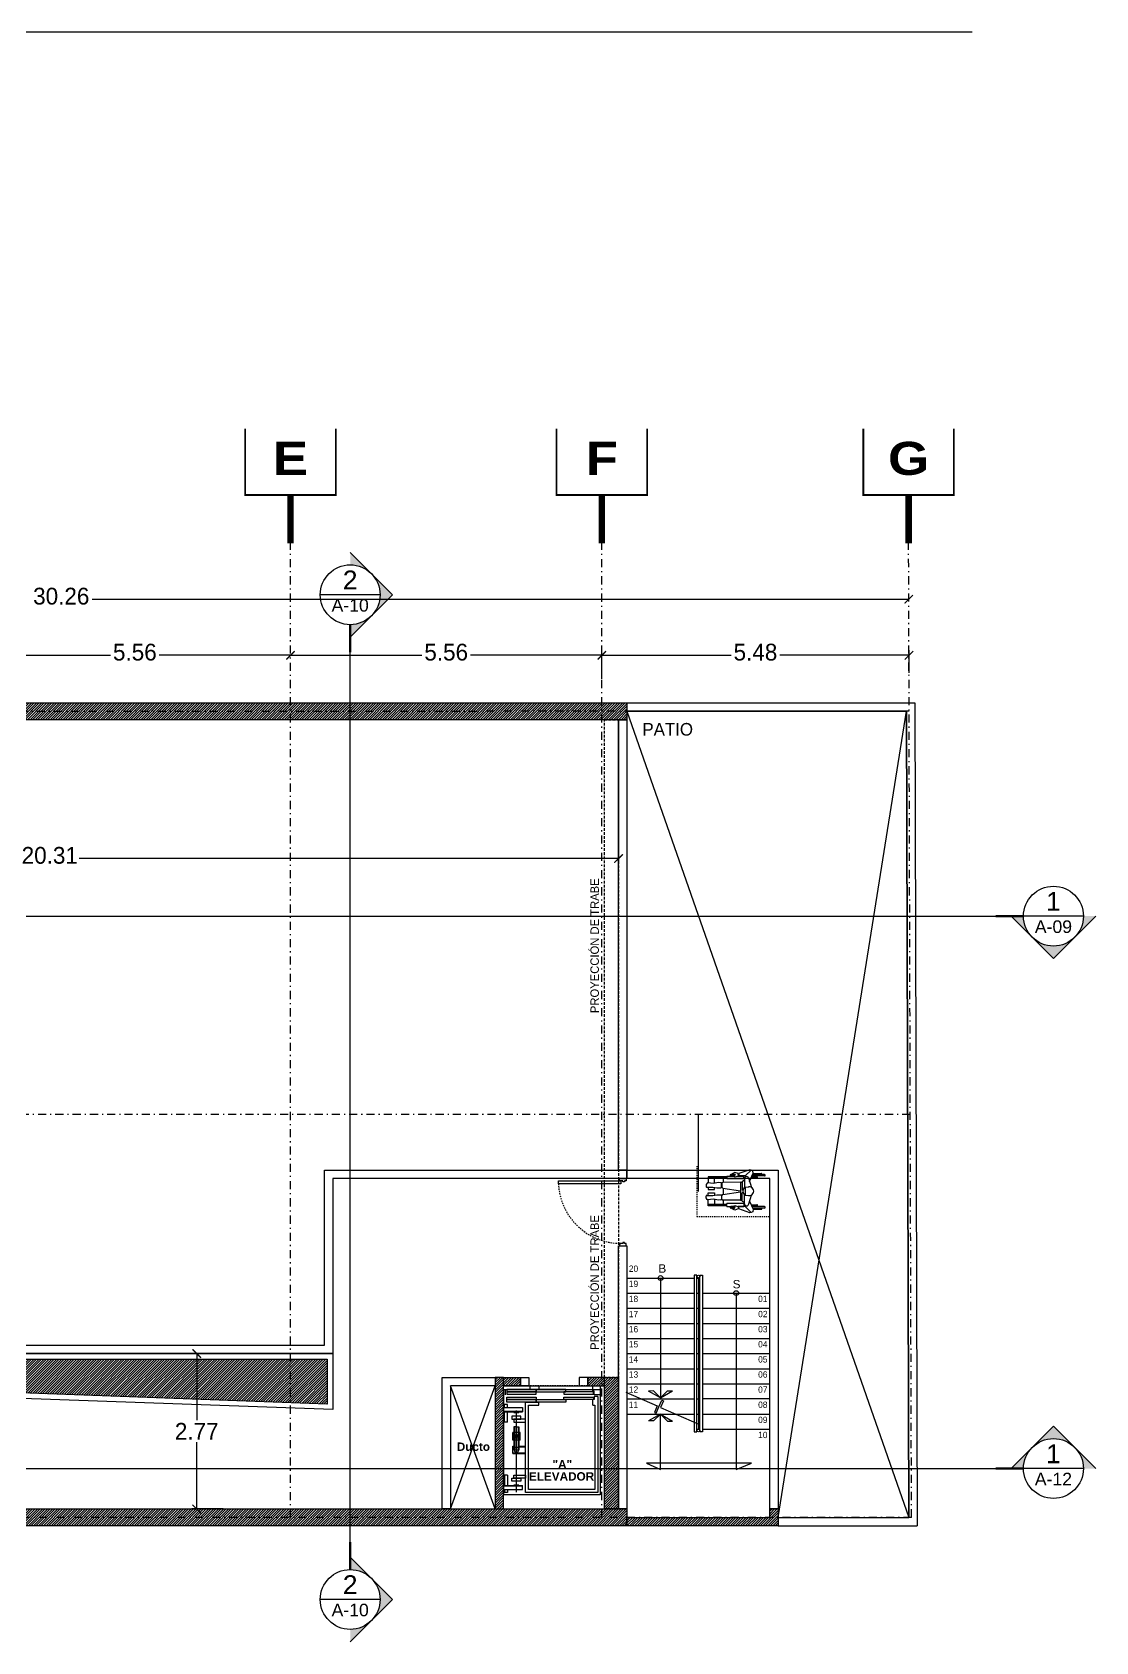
# Model space of a CAD drawing. Header units: millimetres. Extents: x -101 to 3415, y -52 to 1366.
# Drawn here: x 290.6 to 389.1, y 276.6 to 425.7 of the extents above; entities that cross this region are included whole.
import ezdxf
from ezdxf.enums import TextEntityAlignment as Align

# ---------------------------------------------------------------- set-up
doc = ezdxf.new("R2010")
doc.units = ezdxf.units.MM
for name, pattern in [('DASHDOT2', [0.5, 0.25, -0.125, 0, -0.125]), ('HIDDEN', [0.375, 0.25, -0.125]), ('XR PLANTA TIPO DE OFICINAS$0$HIDDEN', [0.375, 0.25, -0.125]), ('XR PLANTA TIPO DE OFICINAS$0$HIDDEN2', [0.1875, 0.125, -0.0625])]:
    doc.linetypes.add(name, pattern=pattern)
doc.layers.add('00_ARQ', color=8, linetype='Continuous')
doc.styles.add('ARIAL', font='arial.ttf')
doc.styles.add('protot1', font='')
doc.styles.add('XR PLANTA TIPO DE OFICINAS$0$estilo1', font='arialbd.ttf')
doc.styles.add('XR PLANTA TIPO DE OFICINAS$0$TEXTO-ALB-100', font='arial.ttf', dxfattribs={"height": 0.15})
doc.styles.get('protot1').set_extended_font_data('Arial Black')
pattern_1 = [(45, (214.07732, 364.56311), (-0.11640017, 0.11640017), [])]
pattern_2 = [(45, (345.69971, 313.2864), (-0.1164002, 0.1164002), [])]
pattern_3 = [(45, (345.6997, 311.3263), (-0.1164002, 0.1164002), [])]

# ---------------------------------------------------------------- blocks, each defined once
blk = doc.blocks.new('_ArchTick')
at = {"color": 0, "linetype": 'ByBlock', "const_width": 0.15}
blk.add_lwpolyline([(-0.5, -0.5), (0.5, 0.5)], dxfattribs=at)
blk = doc.blocks.new('XR PLANTA TIPO DE OFICINAS$0$Ascensore-150x170')
for p, q in [((5.481, -0.152), (5.566, -0.152)), ((5.612, -0.133), (5.566, -0.133)), ((5.566, -0.133), (5.566, -0.152)), ((5.612, -0.077), (5.612, -0.133)), ((5.481, -0.996), (5.528, -0.996)), ((4.166, -1.54), (4.166, -1.249)), ((4.166, -1.249), (4.231, -1.249)), ((4.222, -1.54), (4.222, -1.249)), ((4.231, -1.54), (4.231, -1.249)), ((4.729, -1.399), (4.729, -1.202)), ((4.738, -1.399), (4.738, -1.202)), ((4.832, -1.305), (4.832, -1.202)), ((4.841, -1.305), (4.841, -1.202)), ((5.376, -1.54), (5.376, -1.249)), ((5.441, -1.249), (5.376, -1.249)), ((5.385, -1.54), (5.385, -1.249)), ((5.441, -1.54), (5.441, -1.249)), ((4.119, -1.483), (4.119, -1.54)), ((4.166, -1.483), (4.119, -1.483)), ((4.127, -1.342), (5.394, -1.342)), ((4.391, -1.483), (4.231, -1.483)), ((4.241, -1.38), (4.241, -1.305)), ((4.391, -1.483), (4.391, -1.54)), ((4.729, -1.399), (4.841, -1.399)), ((5.141, -1.305), (4.785, -1.305)), ((4.785, -1.38), (4.785, -1.305)), ((5.141, -1.314), (4.785, -1.314)), ((5.141, -1.37), (4.785, -1.37)), ((5.141, -1.38), (4.785, -1.38)), ((4.832, -1.399), (4.832, -1.38)), ((4.841, -1.399), (4.841, -1.38)), ((4.932, -1.286), (5.054, -1.286)), ((4.932, -1.286), (4.932, -1.399)), ((4.932, -1.399), (5.054, -1.399)), ((4.993, -1.286), (4.993, -1.399)), ((5.054, -1.286), (5.054, -1.399)), ((5.141, -1.342), (5.141, -1.305)), ((5.141, -1.342), (5.141, -1.38)), ((5.216, -1.483), (5.216, -1.54)), ((5.216, -1.483), (5.376, -1.483)), ((5.366, -1.38), (5.366, -1.305)), ((5.441, -1.483), (5.488, -1.483)), ((5.488, -1.483), (5.488, -1.54)), ((4.166, -1.53), (4.119, -1.53)), ((4.391, -1.53), (4.231, -1.53)), ((5.216, -1.53), (5.376, -1.53)), ((5.441, -1.53), (5.488, -1.53)), ((5.641, -1.512), (5.725, -1.512))]:
    blk.add_line(p, q)
for points in [[(4.081, -0.04), (4.081, -1.54), (5.725, -1.54), (5.725, -0.04)], [(5.566, -0.143), (5.566, -0.602), (5.603, -0.602), (5.603, -0.143)], [(5.687, -0.143), (5.687, -0.602), (5.65, -0.602), (5.65, -0.143)], [(5.528, -0.574), (5.528, -1.033), (5.566, -1.033), (5.566, -0.574)], [(5.725, -0.574), (5.725, -1.033), (5.687, -1.033), (5.687, -0.574)], [(5.725, -0.996), (5.725, -1.127), (5.781, -1.127), (5.781, -0.996)], [(4.344, -1.202), (4.344, -1.38), (4.391, -1.38), (4.391, -1.202)], [(5.263, -1.202), (5.263, -1.38), (5.216, -1.38), (5.216, -1.202)], [(5.528, -1.033), (5.528, -1.493), (5.566, -1.493), (5.566, -1.033)], [(5.566, -1.033), (5.566, -1.493), (5.603, -1.493), (5.603, -1.033)], [(5.687, -1.033), (5.687, -1.493), (5.65, -1.493), (5.65, -1.033)], [(5.725, -1.033), (5.725, -1.493), (5.687, -1.493), (5.687, -1.033)], [(4.297, -1.272), (4.297, -1.413), (4.344, -1.413), (4.344, -1.272)], [(5.31, -1.272), (5.31, -1.413), (5.263, -1.413), (5.263, -1.272)]]:
    blk.add_lwpolyline(points, close=True)
for points in [[(5.612, -0.077), (5.528, -0.077), (4.119, -0.077), (4.119, -1.202), (5.528, -1.202), (5.528, -0.996)], [(5.481, -0.152), (5.481, -0.124), (4.166, -0.124), (4.166, -1.155), (5.481, -1.155), (5.481, -0.996)], [(5.641, -0.133), (5.697, -0.133), (5.697, -0.152), (5.781, -0.152), (5.781, -0.04), (5.641, -0.04), (5.641, -0.133)]]:
    blk.add_lwpolyline(points)
for centre, radius in [((4.785, -1.342), 0.0375), ((4.993, -1.342), 0.0281)]:
    blk.add_circle(centre, radius)
blk = doc.blocks.new('EJE_HOR')
at = {"color": 1, "linetype": 'Continuous', "const_width": 0.025}
blk.add_lwpolyline([(-0.616, 0.909), (-0.616, 0.005), (0.616, 0.005), (0.616, 0.909)], dxfattribs=at)
at = {"color": 2, "linetype": 'Continuous', "const_width": 0.09}
blk.add_lwpolyline([(0, 0), (0, -0.652)], dxfattribs=at)
at = {"color": 4, "style": 'protot1', "oblique": 360}
blk.add_attdef('EJE', text='', height=0.45, dxfattribs=at).set_placement((0, 0.279), align=Align.CENTER)
blk = doc.blocks.new('*U85')
at = {"linetype": 'Continuous'}
blk.add_hatch(color=256, dxfattribs=at).paths.add_polyline_path([(0, -0.807), (0.807, 0), (0.57, 0, -1), (-0.57, 0), (-0.773, 0), (-0.79, -0.017)])
blk.add_line((0.57, 0), (-0.57, 0), dxfattribs=at)
at = {"linetype": 'Continuous', "const_width": 0.0409}
blk.add_lwpolyline([(-0.57, 0), (-1.098, 0)], dxfattribs=at)
at = {"linetype": 'Continuous'}
blk.add_lwpolyline([(-0.807, 0), (0, -0.807), (0.807, 0)], dxfattribs=at)
blk.add_circle((0, 0), 0.57, dxfattribs=at)
at = {"linetype": 'Continuous', "style": 'ARIAL'}
for tag, height, p in [('CORTE', 0.36, (0, 0.101)), ('REFERENCIA', 0.24, (0, -0.321))]:
    blk.add_attdef(tag, text='', height=height, dxfattribs=at).set_placement(p, align=Align.CENTER)
blk = doc.blocks.new('*U87')
at = {"linetype": 'Continuous'}
blk.add_hatch(color=256, dxfattribs=at).paths.add_polyline_path([(0.807, 0), (0, -0.807), (0, -0.57, 1), (0, 0.57), (0, 0.773), (0.017, 0.79)])
blk.add_line((0.57, 0), (-0.57, 0), dxfattribs=at)
at = {"linetype": 'Continuous', "const_width": 0.0409}
blk.add_lwpolyline([(0, 0.57), (0, 1.098)], dxfattribs=at)
at = {"linetype": 'Continuous'}
blk.add_lwpolyline([(0, 0.807), (0.807, 0), (0, -0.807)], dxfattribs=at)
blk.add_circle((0, 0), 0.57, dxfattribs=at)
at = {"linetype": 'Continuous', "style": 'ARIAL'}
for tag, height, p in [('CORTE', 0.36, (0, 0.101)), ('REFERENCIA', 0.24, (0, -0.321))]:
    blk.add_attdef(tag, text='', height=height, dxfattribs=at).set_placement(p, align=Align.CENTER)
blk = doc.blocks.new('*U88')
at = {"linetype": 'Continuous'}
blk.add_hatch(color=256, dxfattribs=at).paths.add_polyline_path([(0.807, 0), (0, 0.807), (0, 0.57, -1), (0, -0.57), (0, -0.773), (0.017, -0.79)])
blk.add_line((0.57, 0), (-0.57, 0), dxfattribs=at)
blk.add_lwpolyline([(0, -0.807), (0.807, 0), (0, 0.807)], dxfattribs=at)
at = {"linetype": 'Continuous', "const_width": 0.0409}
blk.add_lwpolyline([(0, -0.57), (0, -1.098)], dxfattribs=at)
at = {"linetype": 'Continuous'}
blk.add_circle((0, 0), 0.57, dxfattribs=at)
at = {"linetype": 'Continuous', "style": 'ARIAL'}
for tag, height, p in [('CORTE', 0.36, (0, 0.101)), ('REFERENCIA', 0.24, (0, -0.321))]:
    blk.add_attdef(tag, text='', height=height, dxfattribs=at).set_placement(p, align=Align.CENTER)
blk = doc.blocks.new('*U82')
at = {"linetype": 'Continuous'}
blk.add_hatch(color=256, dxfattribs=at).paths.add_polyline_path([(0, 0.807), (0.807, 0), (0.57, 0, 1), (-0.57, 0), (-0.773, 0), (-0.79, 0.017)])
blk.add_line((0.57, 0), (-0.57, 0), dxfattribs=at)
blk.add_lwpolyline([(-0.807, 0), (0, 0.807), (0.807, 0)], dxfattribs=at)
at = {"linetype": 'Continuous', "const_width": 0.0409}
blk.add_lwpolyline([(-0.57, 0), (-1.098, 0)], dxfattribs=at)
at = {"linetype": 'Continuous'}
blk.add_circle((0, 0), 0.57, dxfattribs=at)
at = {"linetype": 'Continuous', "style": 'ARIAL'}
for tag, height, p in [('CORTE', 0.36, (0, 0.101)), ('REFERENCIA', 0.24, (0, -0.321))]:
    blk.add_attdef(tag, text='', height=height, dxfattribs=at).set_placement(p, align=Align.CENTER)

msp = doc.modelspace()

# ---------------------------------------------------------------- hatches: boundary and pattern name
at = {"layer": '00_ARQ'}
h = msp.add_hatch(dxfattribs=at)
h.set_pattern_fill('ANSI31', color=9, scale=0.051847)
h.set_pattern_definition(pattern_1)
h.paths.add_polyline_path([(238.843, 363.563), (345.7, 363.563), (345.7, 362.007), (238.843, 362.007)])
h = msp.add_hatch(dxfattribs=at)
h.set_pattern_fill('LINE,_O', color=9, scale=0.051847, angle=45)
h.set_pattern_definition(pattern_1)
h.paths.add_polyline_path([(275.395, 302.786), (317.95, 302.786), (317.95, 298.638), (275.395, 300.194)])
at = {"layer": '00_ARQ', "ltscale": 2}
h = msp.add_hatch(dxfattribs=at)
h.set_pattern_fill('LINE', color=9, scale=0.051847, angle=45, style=0)
h.set_pattern_definition(pattern_2)
h.paths.add_polyline_path([(334.283, 288.918), (334.283, 301.102), (333.505, 301.102), (333.505, 288.918)])
h = msp.add_hatch(dxfattribs=at)
h.set_pattern_fill('LINE', color=9, scale=0.051847, angle=45, style=0)
h.set_pattern_definition(pattern_3)
h.paths.add_polyline_path([(335.843, 300.325), (334.283, 300.325), (334.283, 301.102), (335.843, 301.102)])
h = msp.add_hatch(dxfattribs=at)
h.set_pattern_fill('LINE', color=9, scale=0.051847, angle=45, style=0)
h.set_pattern_definition(pattern_3)
h.paths.add_polyline_path([(342.065, 300.325), (343.626, 300.325), (343.626, 301.102), (342.065, 301.102)])
h = msp.add_hatch(dxfattribs=at)
h.set_pattern_fill('LINE', color=9, scale=0.051847, angle=45, style=0)
h.set_pattern_definition(pattern_2)
edge = h.paths.add_edge_path()
edge.add_line((344.922, 301.102), (344.922, 288.918))
edge.add_line((344.922, 288.918), (343.626, 288.918))
edge.add_line((343.626, 288.918), (343.626, 301.102))
edge.add_line((343.626, 301.102), (344.922, 301.102))
at = {"layer": '00_ARQ'}
h = msp.add_hatch(dxfattribs=at)
h.set_pattern_fill('ANSI31', color=9, scale=0.051847)
h.set_pattern_definition(pattern_1)
h.paths.add_polyline_path([(238.843, 288.918), (345.7, 288.918), (345.7, 287.363), (238.843, 287.363)])
h = msp.add_hatch(dxfattribs=at)
h.set_pattern_fill('LINE', color=9, scale=0.051847, angle=45, style=0)
h.set_pattern_definition(pattern_1)
h.paths.add_polyline_path([(359.698, 288.918), (358.921, 288.918), (358.921, 288.141), (345.7, 288.141), (345.7, 287.363), (359.698, 287.363)])

# ---------------------------------------------------------------- linework, layer by layer
at = {"layer": '00_ARQ', "color": 1}
msp.add_line((377.652, 425.676), (288.747, 425.676), dxfattribs=at)
at = {"layer": '00_ARQ', "color": 9, "linetype": 'DASHDOT2', "ltscale": 3}
for p, q in [((314.555, 288.138), (314.555, 378.34)), ((343.376, 288.139), (343.376, 378.34)), ((372.041, 288.141), (371.772, 378.34)), ((371.827, 362.785), (199.297, 362.778)), ((371.934, 325.463), (199.221, 325.43)), ((372.041, 288.141), (199.144, 288.133))]:
    msp.add_line(p, q, dxfattribs=at)
at = {"layer": '00_ARQ', "color": 9, "linetype": 'Continuous'}
for p, q in [((371.787, 373.155), (296.19, 373.155)), ((371.787, 373.316), (371.787, 373.621)), ((314.555, 368.229), (314.555, 368.437)), ((285.734, 367.97), (297.892, 367.97)), ((314.555, 367.97), (302.397, 367.97)), ((353.129, 319.103), (353.034, 318.95)), ((353.688, 319.069), (353.191, 319.133)), ((353.21, 319.675), (353.21, 319.548)), ((354.955, 319.675), (353.21, 319.675)), ((353.21, 319.548), (353.21, 319.13)), ((354.955, 319.548), (353.21, 319.548)), ((354.22, 319.158), (353.688, 319.069)), ((353.798, 319.096), (353.798, 319.548)), ((354.404, 319.135), (354.22, 319.158)), ((354.459, 318.739), (354.459, 319.072)), ((354.484, 319.055), (354.478, 318.745)), ((356.2, 319.174), (354.588, 319.159)), ((354.602, 319.548), (354.602, 319.159)), ((354.955, 319.74), (355.632, 319.74)), ((354.955, 319.74), (354.955, 319.483)), ((356.534, 319.483), (354.955, 319.483)), ((355.397, 319.886), (355.31, 319.886)), ((355.655, 319.759), (355.31, 319.759)), ((355.432, 319.965), (355.35, 319.778)), ((355.35, 319.778), (355.421, 319.763)), ((355.421, 319.763), (355.538, 319.916)), ((355.672, 320.089), (355.432, 319.965)), ((355.679, 319.886), (355.515, 319.886)), ((355.538, 319.916), (355.662, 319.909)), ((355.729, 319.824), (355.626, 319.735)), ((355.626, 319.735), (355.676, 319.664)), ((355.662, 319.909), (355.729, 319.824)), ((356.002, 319.969), (355.672, 320.089)), ((355.676, 319.664), (356.016, 319.774)), ((355.91, 319.74), (356.534, 319.74)), ((356.636, 319.759), (355.971, 319.759)), ((356.016, 319.774), (356.002, 319.969)), ((357.086, 320.327), (356.044, 319.969)), ((356.044, 319.969), (356.051, 319.759)), ((356.2, 319.174), (356.377, 319.174)), ((356.2, 319.174), (356.2, 317.501)), ((356.377, 319.24), (356.58, 319.388)), ((356.377, 319.24), (356.377, 318.482)), ((356.534, 319.483), (356.534, 319.74)), ((356.58, 319.498), (356.58, 318.666)), ((356.636, 319.76), (356.606, 319.594)), ((357.199, 320.306), (356.636, 319.76)), ((356.967, 319.498), (357.237, 318.689)), ((357.052, 319.242), (357.373, 320.008)), ((357.199, 320.306), (357.086, 320.327)), ((357.196, 319.585), (357.735, 319.585)), ((357.337, 320.228), (357.199, 320.306)), ((357.244, 319.7), (357.735, 319.7)), ((358.439, 319.759), (357.269, 319.759)), ((358.439, 319.886), (357.322, 319.886)), ((357.373, 320.008), (357.337, 320.228)), ((357.359, 319.975), (358.164, 319.975)), ((357.373, 319.997), (358.164, 319.997)), ((353.034, 318.95), (353.018, 318.79)), ((353.034, 317.725), (353.018, 317.885)), ((353.129, 317.572), (353.034, 317.725)), ((353.08, 318.719), (353.267, 318.717)), ((353.08, 317.956), (353.267, 317.958)), ((353.688, 317.605), (353.191, 317.542)), ((353.21, 318.718), (353.21, 318.496)), ((353.21, 318.496), (353.798, 318.496)), ((353.21, 318.179), (353.798, 318.179)), ((353.21, 317.957), (353.21, 318.179)), ((353.21, 317.127), (353.21, 317.545)), ((353.267, 318.717), (353.654, 318.731)), ((353.267, 317.958), (353.654, 317.944)), ((353.654, 318.731), (354.031, 318.669)), ((353.654, 317.944), (354.031, 318.006)), ((354.22, 317.516), (353.688, 317.605)), ((353.798, 318.496), (353.798, 318.691)), ((353.798, 318.179), (353.798, 317.984)), ((353.798, 317.579), (353.798, 317.127)), ((354.031, 318.669), (354.397, 318.672)), ((354.031, 318.006), (354.397, 318.002)), ((354.404, 317.54), (354.22, 317.516)), ((354.397, 318.672), (354.416, 318.679)), ((354.397, 318.002), (354.416, 317.996)), ((354.459, 317.936), (354.459, 317.603)), ((354.484, 317.62), (354.478, 317.93)), ((354.568, 318.638), (356.2, 318.393)), ((354.568, 318.037), (356.2, 318.281)), ((356.2, 317.501), (354.588, 317.516)), ((354.602, 318.633), (354.602, 318.042)), ((354.602, 317.516), (354.602, 317.127)), ((356.2, 317.501), (356.377, 317.501)), ((356.438, 318.445), (356.377, 318.482)), ((356.438, 318.23), (356.377, 318.193)), ((356.377, 317.435), (356.377, 318.193)), ((356.58, 317.177), (356.58, 318.009)), ((356.656, 318.714), (356.993, 318.753)), ((356.656, 318.714), (356.656, 317.984)), ((356.656, 317.984), (356.993, 317.945)), ((356.967, 317.177), (357.237, 317.986)), ((353.21, 317), (353.21, 317.127)), ((354.955, 317.127), (353.21, 317.127)), ((354.955, 317), (353.21, 317)), ((354.955, 316.935), (354.955, 317.192)), ((356.534, 317.192), (354.955, 317.192)), ((354.955, 316.935), (355.632, 316.935)), ((355.655, 316.916), (355.31, 316.916)), ((355.397, 316.788), (355.31, 316.788)), ((355.35, 316.897), (355.421, 316.912)), ((355.432, 316.71), (355.35, 316.897)), ((355.421, 316.912), (355.538, 316.759)), ((355.672, 316.585), (355.432, 316.71)), ((355.679, 316.788), (355.515, 316.788)), ((355.538, 316.759), (355.662, 316.766)), ((355.626, 316.94), (355.676, 317.011)), ((355.729, 316.851), (355.626, 316.94)), ((355.662, 316.766), (355.729, 316.851)), ((356.002, 316.706), (355.672, 316.585)), ((355.676, 317.011), (356.016, 316.901)), ((355.91, 316.935), (356.534, 316.935)), ((356.636, 316.916), (355.971, 316.916)), ((356.016, 316.901), (356.002, 316.706)), ((356.044, 316.706), (356.051, 316.916)), ((357.086, 316.348), (356.044, 316.706)), ((356.377, 317.435), (356.58, 317.287)), ((356.534, 317.192), (356.534, 316.935)), ((356.636, 316.915), (356.606, 317.08)), ((357.199, 316.369), (356.636, 316.915)), ((357.052, 317.433), (357.373, 316.667)), ((357.199, 316.369), (357.086, 316.348)), ((357.196, 317.09), (357.735, 317.09)), ((357.337, 316.447), (357.199, 316.369)), ((357.244, 316.975), (357.735, 316.975)), ((358.439, 316.916), (357.269, 316.916)), ((358.439, 316.788), (357.322, 316.788)), ((357.373, 316.667), (357.337, 316.447)), ((357.359, 316.7), (358.164, 316.7)), ((357.373, 316.678), (358.164, 316.678))]:
    msp.add_line(p, q, dxfattribs=at)
at = {"layer": '00_ARQ', "color": 9}
for p, q in [((314.555, 368.229), (314.555, 368.437)), ((320.078, 285.876), (320.078, 368.24)), ((343.376, 365.782), (343.376, 368.437)), ((343.376, 366.041), (343.376, 368.437)), ((371.812, 366.36), (371.812, 368.437)), ((314.555, 367.97), (326.713, 367.97)), ((343.376, 367.97), (331.219, 367.97)), ((343.376, 367.97), (355.339, 367.97)), ((371.812, 367.97), (359.849, 367.97)), ((345.7, 363.563), (372.343, 363.563)), ((345.7, 362.785), (371.782, 288.141)), ((345.7, 362.785), (371.568, 362.785)), ((359.698, 288.141), (371.568, 362.785)), ((371.568, 362.785), (371.782, 288.141)), ((372.343, 363.563), (372.562, 287.363)), ((344.922, 361.748), (344.922, 348.683)), ((344.922, 349.15), (294.992, 349.15)), ((204.431, 343.817), (379.84, 343.817)), ((345.7, 310.305), (351.921, 310.305)), ((348.811, 310.305), (348.811, 299.216)), ((352.181, 310.305), (352.44, 310.305)), ((352.31, 310.305), (352.311, 296.306)), ((345.7, 308.905), (351.921, 308.905)), ((352.181, 308.905), (352.44, 308.905)), ((352.699, 308.905), (358.922, 308.905)), ((345.7, 307.505), (351.921, 307.505)), ((352.181, 307.505), (352.44, 307.505)), ((352.699, 307.505), (358.922, 307.506)), ((345.7, 306.105), (351.921, 306.106)), ((352.181, 306.106), (352.44, 306.106)), ((352.699, 306.106), (358.922, 306.106)), ((345.7, 304.706), (351.922, 304.706)), ((352.181, 304.706), (352.44, 304.706)), ((352.699, 304.706), (358.922, 304.706)), ((307.742, 303.305), (305.406, 303.305)), ((305.873, 303.305), (305.873, 297.126)), ((345.7, 303.306), (351.922, 303.306)), ((352.181, 303.306), (352.44, 303.306)), ((352.699, 303.306), (358.922, 303.306)), ((345.7, 301.906), (351.922, 301.906)), ((352.181, 301.906), (352.44, 301.906)), ((352.699, 301.906), (358.92, 301.906)), ((345.7, 300.506), (351.922, 300.506)), ((348.157, 299.847), (347.684, 299.841)), ((348.811, 299.208), (347.684, 299.841)), ((348.811, 299.208), (348.157, 299.847)), ((348.811, 299.208), (349.922, 299.868)), ((348.811, 299.208), (349.449, 299.862)), ((349.449, 299.862), (349.922, 299.868)), ((352.181, 300.506), (352.44, 300.506)), ((352.699, 300.506), (358.92, 300.506)), ((345.7, 299.106), (351.922, 299.106)), ((352.181, 299.106), (352.44, 299.106)), ((358.92, 299.106), (352.699, 299.106)), ((345.699, 297.706), (351.534, 297.706)), ((345.7, 297.706), (351.922, 297.706)), ((348.811, 297.706), (347.684, 297.073)), ((348.157, 297.067), (347.684, 297.073)), ((348.811, 297.706), (348.157, 297.067)), ((348.811, 297.706), (349.449, 297.052)), ((348.811, 297.706), (349.922, 297.047)), ((349.449, 297.052), (349.922, 297.047)), ((352.181, 297.706), (352.44, 297.706)), ((352.699, 297.706), (358.92, 297.706)), ((352.181, 296.306), (352.44, 296.306)), ((352.181, 296.306), (352.44, 296.306)), ((352.699, 296.307), (358.92, 296.307)), ((305.873, 288.918), (305.873, 295.097)), ((204.431, 292.664), (379.84, 292.664)), ((308.311, 288.918), (305.406, 288.918)), ((359.698, 288.141), (371.782, 288.141)), ((359.698, 287.363), (372.562, 287.363))]:
    msp.add_line(p, q, dxfattribs=at)
at = {"layer": '00_ARQ', "color": 9, "ltscale": 0.8}
for p, q in [((333.505, 288.918), (329.375, 300.325)), ((329.375, 288.918), (333.505, 300.325))]:
    msp.add_line(p, q, dxfattribs=at)
at = {"layer": '00_ARQ', "color": 9, "linetype": 'XR PLANTA TIPO DE OFICINAS$0$HIDDEN', "ltscale": 0.5}
msp.add_line((343.626, 300.325), (334.283, 300.325), dxfattribs=at)
at = {"layer": '00_ARQ', "color": 9, "ltscale": 2}
msp.add_line((334.283, 300.325), (343.626, 300.325), dxfattribs=at)
at = {"layer": '00_ARQ', "color": 9}
for points in [[(238.843, 363.563), (345.7, 363.563), (345.7, 362.007), (238.843, 362.007)], [(345.7, 362.785), (345.7, 320.286), (359.698, 320.286), (359.698, 288.141), (371.782, 288.141), (371.568, 362.785)], [(263.729, 307.712), (264.507, 307.712), (264.507, 304.082), (317.691, 304.082), (317.691, 320.286), (345.7, 320.286), (345.7, 319.508), (318.469, 319.508), (318.469, 303.305), (263.729, 303.305)], [(238.843, 288.918), (345.7, 288.918), (345.7, 287.363), (238.843, 287.363)], [(345.7, 288.141), (358.921, 288.141), (358.921, 288.918), (359.698, 288.918), (359.698, 287.363), (345.7, 287.363)]]:
    msp.add_lwpolyline(points, close=True, dxfattribs=at)
at = {"layer": '00_ARQ', "color": 9, "linetype": 'HIDDEN'}
msp.add_lwpolyline([(343.626, 301.102), (343.626, 362.007), (344.922, 362.007), (344.922, 301.102)], close=True, dxfattribs=at)
at = {"layer": '00_ARQ', "color": 9, "linetype": 'Continuous'}
for points in [[(344.922, 362.007), (345.7, 362.007), (345.7, 320.286), (344.922, 320.286)], [(345.14, 319.041), (339.354, 319.041), (339.354, 319.29), (345.14, 319.29)], [(345.622, 319.29), (345.466, 319.29), (345.466, 319.197), (345.311, 319.197), (345.311, 319.29), (345, 319.29), (345, 319.508), (345.622, 319.508)], [(345.622, 313.504), (345.466, 313.504), (345.466, 313.597), (345.311, 313.597), (345.311, 313.504), (345, 313.504), (345, 313.286), (345.622, 313.286)]]:
    msp.add_lwpolyline(points, close=True, dxfattribs=at)
at = {"layer": '00_ARQ', "color": 9, "ltscale": 2}
for points in [[(352.31, 318.314), (352.31, 325.465)], [(344.922, 301.102), (344.922, 288.918), (343.626, 288.918), (343.626, 301.102), (344.922, 301.102)]]:
    msp.add_lwpolyline(points, dxfattribs=at)
at = {"layer": '00_ARQ', "color": 9, "linetype": 'HIDDEN', "ltscale": 0.25}
msp.add_lwpolyline([(352.181, 320.674), (352.181, 316.008), (358.921, 316.008), (358.921, 316.008)], dxfattribs=at)
at = {"layer": '00_ARQ', "color": 9, "ltscale": 2}
for points in [[(345.7, 320.286), (359.698, 320.286), (359.698, 288.918), (358.921, 288.918), (358.921, 319.508), (345.7, 319.508)], [(345.7, 288.918), (344.922, 288.918), (344.922, 313.286), (344.922, 313.286), (344.922, 313.286), (345.7, 313.286)], [(274.877, 303.305), (318.469, 303.305), (318.469, 298.12), (274.877, 299.675)], [(275.395, 302.786), (317.95, 302.786), (317.95, 298.638), (275.395, 300.194)], [(328.598, 288.918), (328.598, 301.102), (328.598, 301.102), (328.598, 301.102), (328.598, 301.102), (328.598, 301.102), (328.598, 301.102), (328.598, 301.102), (333.505, 301.102), (333.505, 301.102), (333.505, 301.102), (333.505, 300.325), (329.375, 300.325), (329.375, 288.918)], [(334.283, 288.918), (334.283, 301.102), (333.505, 301.102), (333.505, 288.918)], [(335.843, 300.325), (334.283, 300.325), (334.283, 301.102), (335.843, 301.102)], [(335.843, 301.102), (336.621, 301.102), (336.621, 300.325), (335.843, 300.325)], [(342.065, 301.102), (341.287, 301.102), (341.287, 300.325), (342.065, 300.325)], [(342.065, 300.325), (343.626, 300.325), (343.626, 301.102), (342.065, 301.102)]]:
    msp.add_lwpolyline(points, close=True, dxfattribs=at)
at = {"layer": '00_ARQ', "color": 9, "linetype": 'Continuous'}
for points in [[(351.922, 296.047), (352.181, 296.047), (352.181, 310.564), (351.921, 310.564), (351.922, 296.047)], [(352.699, 310.564), (352.699, 296.047), (352.44, 296.047), (352.44, 310.564), (352.699, 310.564)]]:
    msp.add_lwpolyline(points, dxfattribs=at)
at = {"layer": '00_ARQ', "color": 9}
for points in [[(355.81, 308.905), (355.81, 292.568), (357.239, 293.162), (347.494, 293.162), (348.811, 292.561), (348.811, 297.706)], [(345.584, 299.736), (348.506, 298.457), (348.24, 297.85), (348.39, 297.784), (348.657, 298.391), (348.922, 298.999), (349.073, 298.933), (348.808, 298.325), (352.358, 296.772)]]:
    msp.add_lwpolyline(points, dxfattribs=at)
for centre in [(348.811, 310.305), (355.81, 308.905)]:
    msp.add_circle(centre, 0.219, dxfattribs=at)
at = {"layer": '00_ARQ', "color": 9, "linetype": 'Continuous'}
for centre in [(352.311, 310.435), (352.311, 296.177)]:
    msp.add_circle(centre, 0.13, dxfattribs=at)
at = {"layer": '00_ARQ', "color": 9, "linetype": 'XR PLANTA TIPO DE OFICINAS$0$HIDDEN2'}
msp.add_arc((345.144, 319.3), 5.796, 182.55636, 269.96173, dxfattribs=at)
at = {"layer": '00_ARQ', "color": 9, "linetype": 'Continuous'}
for centre, radius, start, end in [((353.183, 319.07), 0.0635, 82.73593, 148.29221), ((354.396, 319.072), 0.0635, 0, 82.68197), ((354.589, 319.053), 0.106, 90.53334, 178.93971), ((355.31, 319.823), 0.0635, 90, 270), ((356.773, 319.498), 0.194, 0, 180), ((357.735, 319.642), 0.0571, 270, 90), ((358.164, 319.986), 0.0106, 270, 90), ((358.439, 319.823), 0.0635, 270, 90), ((353.081, 318.783), 0.0635, 174.0391, 269.23559), ((353.081, 317.892), 0.0635, 90.76441, 185.96091), ((353.183, 317.605), 0.0635, 211.70779, 277.26408), ((354.396, 317.603), 0.0635, 277.31804, 0), ((354.396, 318.739), 0.0635, 288.93481, 0), ((354.396, 317.936), 0.0635, 0, 71.06519), ((354.584, 318.743), 0.106, 178.93971, 261.47903), ((354.584, 317.932), 0.106, 98.52098, 181.06029), ((354.589, 317.622), 0.106, 181.06029, 269.46666), ((356.832, 318.349), 0.405, 115.86042, 244.13958), ((357.026, 318.349), 0.405, 261.42587, 98.57414), ((355.31, 316.852), 0.0635, 90, 270), ((356.773, 317.177), 0.194, 180, 0), ((357.735, 317.033), 0.0571, 270, 90), ((358.164, 316.689), 0.0106, 270, 90), ((358.439, 316.852), 0.0635, 270, 90)]:
    msp.add_arc(centre, radius, start, end, dxfattribs=at)

# ---------------------------------------------------------------- block references
at = {"layer": '00_ARQ', "color": 9}
ref = msp.add_blockref('EJE_HOR', (314.555, 382.778), dxfattribs=dict(at, xscale=6.804938142486339, yscale=6.804938142486339, zscale=6.804938142486339))
ref.add_attrib('EJE', 'E', dxfattribs={"layer": '0', "color": 4, "height": 3.062, "style": 'protot1'}).set_placement((314.555, 384.679), align=Align.CENTER)
ref = msp.add_blockref('EJE_HOR', (343.376, 382.778), dxfattribs=dict(at, xscale=6.804938142486339, yscale=6.804938142486339, zscale=6.804938142486339))
ref.add_attrib('EJE', 'F', dxfattribs={"layer": '0', "color": 4, "height": 3.062, "style": 'protot1'}).set_placement((343.376, 384.679), align=Align.CENTER)
ref = msp.add_blockref('EJE_HOR', (371.772, 382.778), dxfattribs=dict(at, xscale=6.804938142486339, yscale=6.804938142486339, zscale=6.804938142486339))
ref.add_attrib('EJE', 'G', dxfattribs={"layer": '0', "color": 4, "height": 3.062, "style": 'protot1'}).set_placement((371.772, 384.679), align=Align.CENTER)
ref = msp.add_blockref('*U88', (320.078, 373.579), dxfattribs=dict(at, xscale=4.860670101775903, yscale=4.860670101775903, zscale=4.860670101775903))
ref.add_attrib('CORTE', '2', dxfattribs={"layer": '0', "height": 1.75, "style": 'ARIAL'}).set_placement((320.078, 374.071), align=Align.CENTER)
ref.add_attrib('REFERENCIA', 'A-10', dxfattribs={"layer": '0', "height": 1.1666, "style": 'ARIAL'}).set_placement((320.078, 372.019), align=Align.CENTER)
at = {"layer": '00_ARQ', "color": 9, "linetype": 'Continuous', "xscale": 0.777707216284174, "yscale": 0.777707216284174, "zscale": 0.777707216284174}
for p in [(371.787, 373.155), (314.555, 367.97)]:
    msp.add_blockref('_ArchTick', p, dxfattribs=at)
at = {"layer": '00_ARQ', "color": 9, "xscale": 0.777707216284174, "yscale": 0.777707216284174, "zscale": 0.777707216284174}
for p, rotation in [((314.555, 367.97), 180), ((343.376, 367.97), 180), ((305.873, 303.305), 90), ((305.873, 288.918), 270)]:
    msp.add_blockref('_ArchTick', p, dxfattribs=dict(at, rotation=rotation))
for p in [(343.376, 367.97), (371.812, 367.97), (344.922, 349.15)]:
    msp.add_blockref('_ArchTick', p, dxfattribs=at)
at = {"layer": '00_ARQ', "color": 9}
ref = msp.add_blockref('*U85', (385.179, 343.817), dxfattribs=dict(at, xscale=4.860670101775903, yscale=4.860670101775903, zscale=4.860670101775903))
ref.add_attrib('CORTE', '1', dxfattribs={"layer": '0', "height": 1.75, "style": 'ARIAL'}).set_placement((385.179, 344.309), align=Align.CENTER)
ref.add_attrib('REFERENCIA', 'A-09', dxfattribs={"layer": '0', "height": 1.1666, "style": 'ARIAL'}).set_placement((385.179, 342.257), align=Align.CENTER)
at = {"layer": '00_ARQ', "color": 9, "ltscale": 3, "extrusion": (0, 0, -1), "xscale": 5.947172496909385, "yscale": 5.947172496909385, "zscale": -5.947172496909348, "rotation": 90}
msp.add_blockref('XR PLANTA TIPO DE OFICINAS$0$Ascensore-150x170', (-343.45, 265.943), dxfattribs=at)
at = {"layer": '00_ARQ', "color": 9}
ref = msp.add_blockref('*U82', (385.179, 292.664), dxfattribs=dict(at, xscale=4.860670101775903, yscale=4.860670101775903, zscale=4.860670101775903))
ref.add_attrib('CORTE', '1', dxfattribs={"layer": '0', "height": 1.75, "style": 'ARIAL'}).set_placement((385.179, 293.156), align=Align.CENTER)
ref.add_attrib('REFERENCIA', 'A-12', dxfattribs={"layer": '0', "height": 1.1666, "style": 'ARIAL'}).set_placement((385.179, 291.104), align=Align.CENTER)
ref = msp.add_blockref('*U87', (320.078, 280.537), dxfattribs=dict(at, xscale=4.860670101775903, yscale=4.860670101775903, zscale=4.860670101775903))
ref.add_attrib('CORTE', '2', dxfattribs={"layer": '0', "height": 1.75, "style": 'ARIAL'}).set_placement((320.078, 281.029), align=Align.CENTER)
ref.add_attrib('REFERENCIA', 'A-10', dxfattribs={"layer": '0', "height": 1.1666, "style": 'ARIAL'}).set_placement((320.078, 278.978), align=Align.CENTER)

# ---------------------------------------------------------------- texts
at = {"layer": '00_ARQ', "color": 9, "style": 'XR PLANTA TIPO DE OFICINAS$0$estilo1'}
for s, p in [('Ducto', (331.483, 294.296)), ('ELEVADOR', (339.645, 291.546)), ('"A"', (339.713, 292.67))]:
    msp.add_text(s, height=0.7777, dxfattribs=at).set_placement(p, align=Align.CENTER)
at = {"layer": '00_ARQ', "color": 9, "linetype": 'Continuous', "char_height": 1.5554, "attachment_point": 5}
for s, insert in [('\\A1;30.26', (293.333, 373.441)), ('\\A1;5.56', (300.145, 368.256))]:
    msp.add_mtext(s, dxfattribs=dict(at, insert=insert))
at = {"layer": '00_ARQ', "color": 9, "char_height": 1.5554, "attachment_point": 5}
for s, insert in [('\\A1;5.56', (328.966, 368.256)), ('\\A1;5.48', (357.594, 368.256)), ('\\A1;20.31', (292.271, 349.436)), ('\\A1;2.77', (305.873, 296.111))]:
    msp.add_mtext(s, dxfattribs=dict(at, insert=insert))
at = {"layer": '00_ARQ', "color": 9, "insert": (347.133, 360.521), "char_height": 1.1666, "attachment_point": 7}
msp.add_mtext_dynamic_manual_height_columns('PATIO', width=121.94872, gutter_width=648.089, heights=[0], dxfattribs=at)
at = {"layer": '00_ARQ', "color": 9, "char_height": 0.77771, "width": 13.58846, "attachment_point": 5, "rotation": 90}
for insert in [(342.714, 341.077), (342.714, 309.894)]:
    msp.add_mtext('PROYECCIÓN DE TRABE', dxfattribs=dict(at, insert=insert))
at = {"layer": '00_ARQ', "color": 9, "char_height": 0.778, "width": 3.05032, "attachment_point": 7, "rotation": 0.00071, "style": 'XR PLANTA TIPO DE OFICINAS$0$TEXTO-ALB-100'}
for s, insert in [('B', (348.613, 310.796)), ('S', (355.484, 309.337))]:
    msp.add_mtext(s, dxfattribs=dict(at, insert=insert))
at = {"layer": '00_ARQ', "color": 9, "char_height": 0.5833, "width": 1.11013, "attachment_point": 1}
for s, insert in [('20', (345.873, 311.461)), ('19', (345.873, 310.062)), ('18', (345.873, 308.662)), ('01', (357.843, 308.662)), ('17', (345.873, 307.262)), ('02', (357.843, 307.262)), ('16', (345.873, 305.862)), ('03', (357.843, 305.862)), ('15', (345.873, 304.462)), ('04', (357.842, 304.462)), ('14', (345.873, 303.062)), ('05', (357.842, 303.063)), ('13', (345.873, 301.663)), ('06', (357.841, 301.663)), ('12', (345.873, 300.263)), ('07', (357.841, 300.263)), ('11', (345.873, 298.863)), ('08', (357.841, 298.863)), ('09', (357.841, 297.463)), ('10', (357.841, 296.063))]:
    msp.add_mtext(s, dxfattribs=dict(at, insert=insert))

doc.saveas('drawing.dxf')
